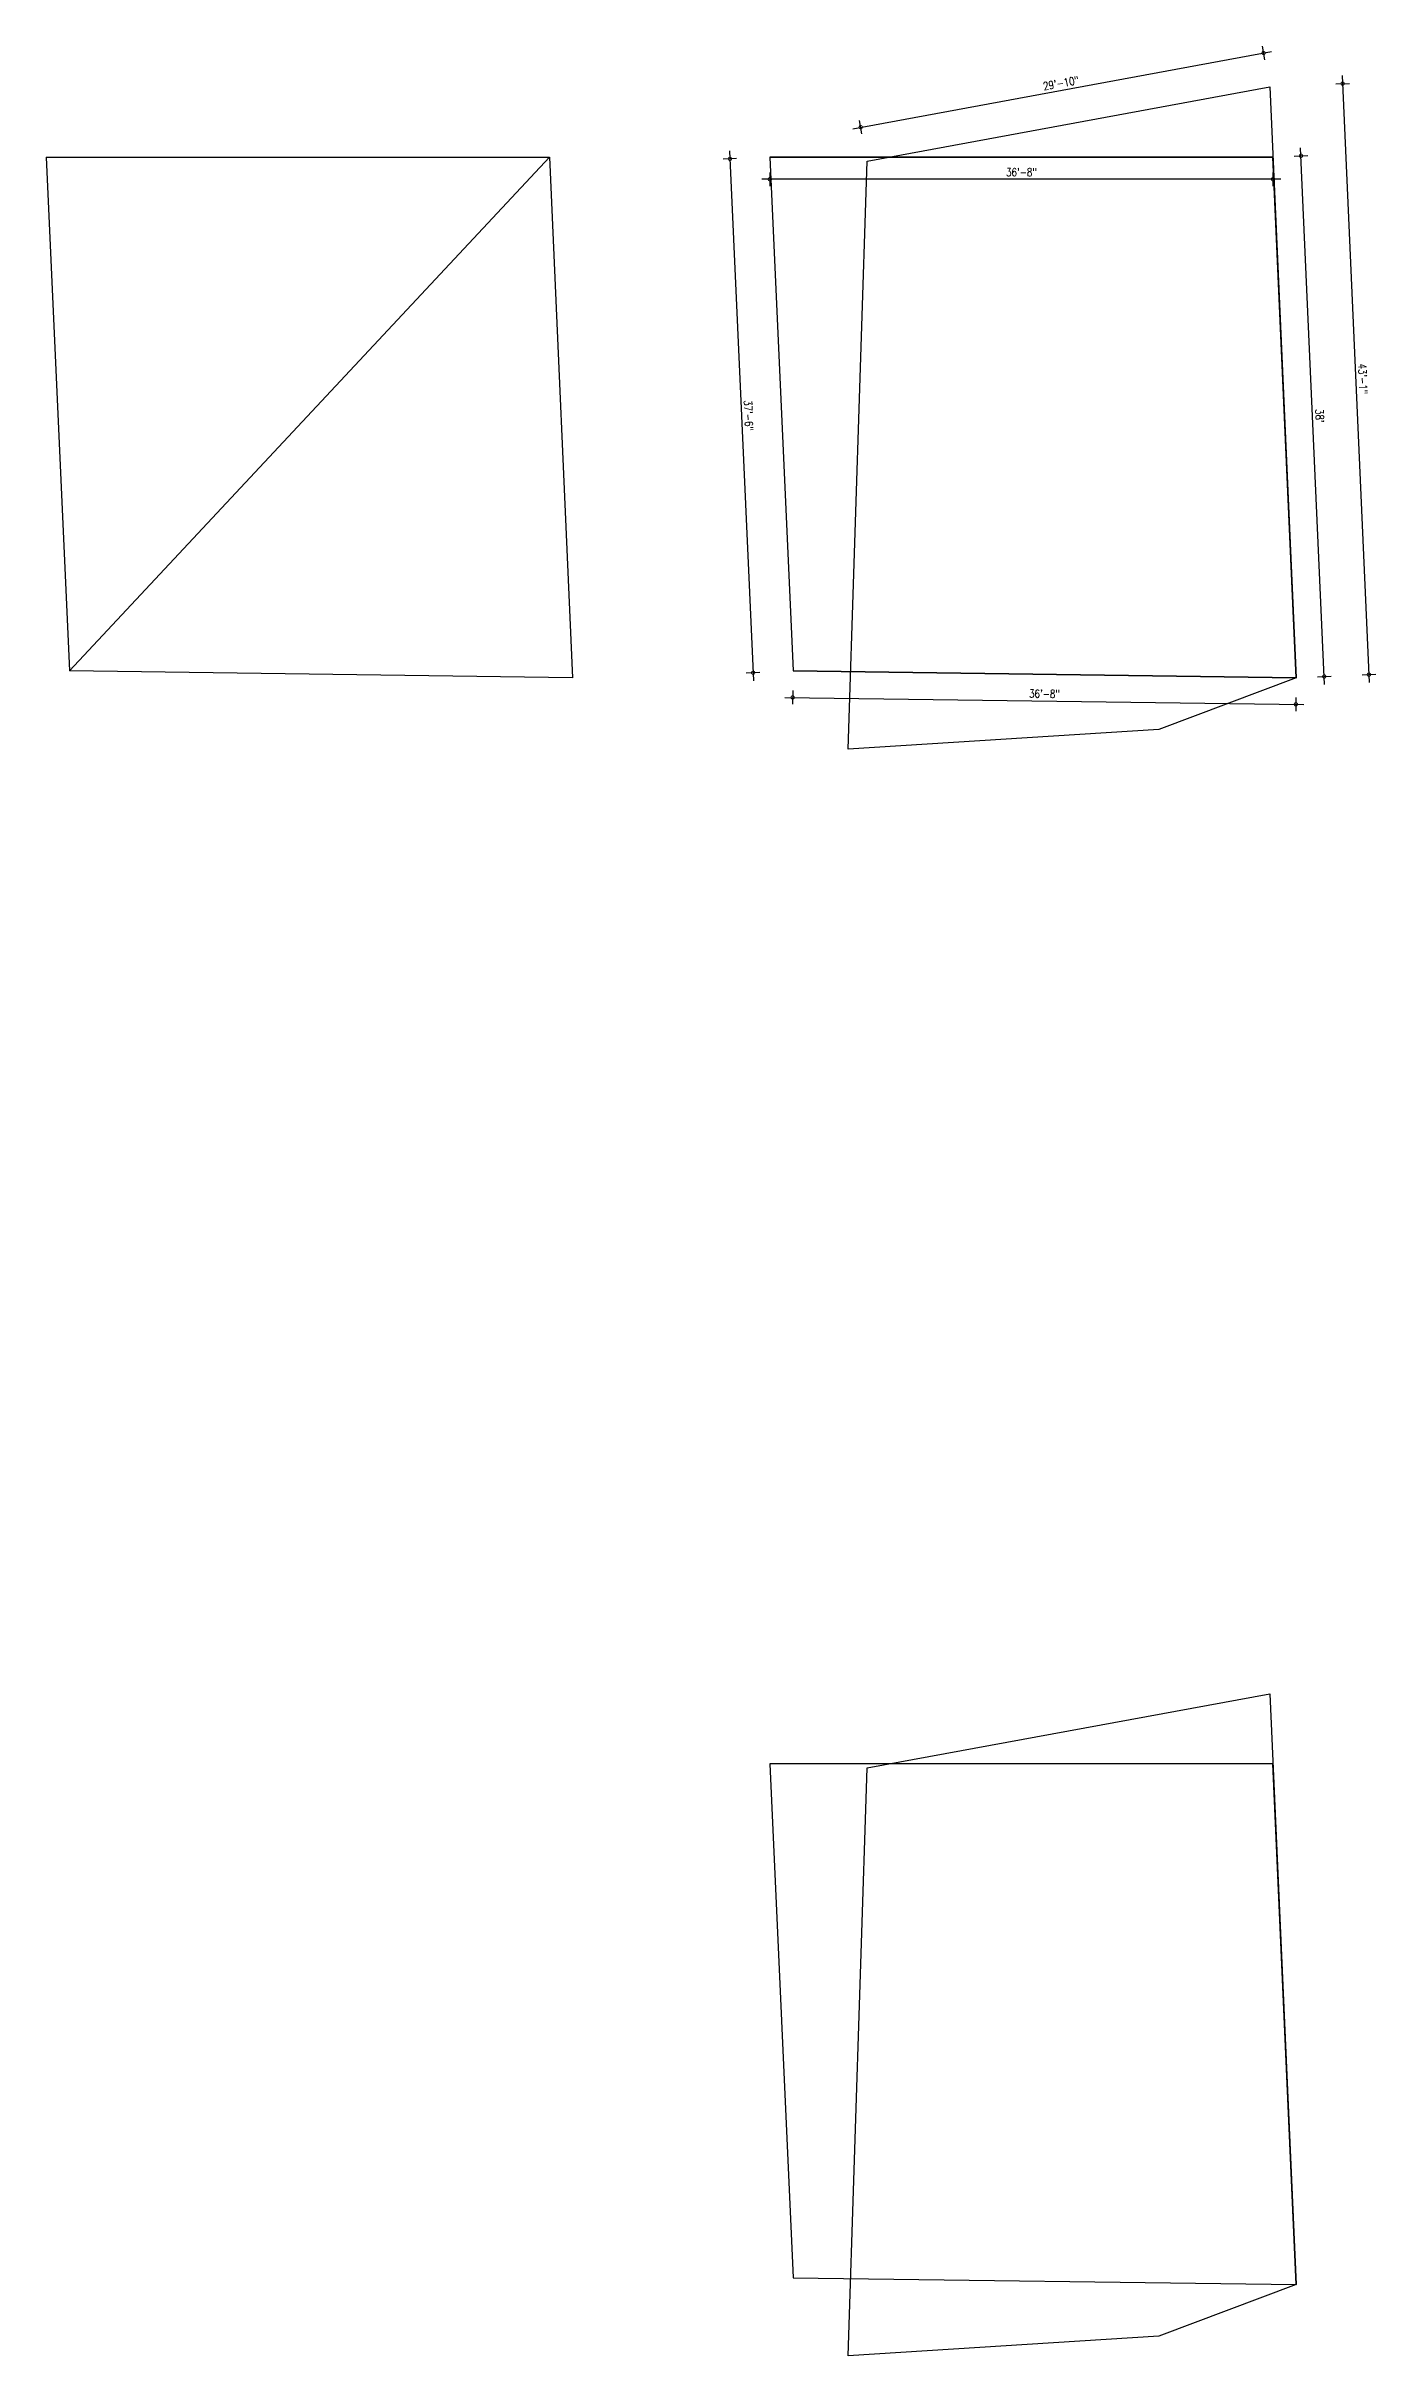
# Model space of a CAD drawing. Header units: inches. Extents: x 0 to 383786, y -45810 to 0.
# Drawn here: x 332575 to 333738, y -42586 to -40566 of the extents above; entities that cross this region are included whole.
import ezdxf

# ---------------------------------------------------------------- set-up
doc = ezdxf.new("R2010")
doc.units = ezdxf.units.IN
doc.header["$LTSCALE"] = 2
doc.header["$MEASUREMENT"] = 0
doc.header["$PDMODE"] = 34
doc.layers.get('0').update_dxf_attribs({"linetype": 'CONTINUOUS'})
doc.layers.get('DEFPOINTS').update_dxf_attribs({"color": 141, "linetype": 'CONTINUOUS'})
doc.styles.add('ROMANS', font='Romans.shx', dxfattribs={"width": 0.8})
doc.dimstyles.new('8 SCALE', dxfattribs={"dimscale": 0, "dimtxt": 7, "dimasz": 6, "dimexe": 6, "dimexo": 2, "dimgap": 2, "dimtad": 1, "dimdec": 0, "dimzin": 0, "dimdsep": 46, "dimlunit": 4, "dimtxsty": 'ROMANS', "dimblk": 'DOTSMALL', "dimcen": 0, "dimdle": 7, "dimclrd": 8, "dimclre": 8, "dimclrt": 3, "dimadec": 0, "dimazin": 0, "dimtfac": 1, "dimtdec": 0, "dimtofl": 0, "dimtmove": 2, "dimatfit": 3, "dimfxl": 6, "dimfxlon": 1, "dimtolj": 1, "dimtzin": 0, "dimarcsym": 0})

# ---------------------------------------------------------------- blocks, each defined once
blk = doc.blocks.new('_DOTSMALL')
at = {"color": 0, "linetype": 'ByBlock', "const_width": 0.5}
blk.add_lwpolyline([(-0.0625, 0, 1), (0.0625, 0, 1)], format="xyb", close=True, dxfattribs=at)
blk = doc.blocks.new('*D431')
at = {"color": 8, "lineweight": -2, "ltscale": 0.5, "transparency": 16777216}
for p, q in [((333178.9, -40664.2), (333167, -40664.7)), ((333172.6, -40657.5), (333193.6, -41121)), ((333199.3, -41113.7), (333187.3, -41114.3))]:
    blk.add_line(p, q, dxfattribs=at)
at = {"layer": 'DEFPOINTS', "color": 0, "ltscale": 0.5, "transparency": 16777216}
for p in [(333207.9, -40662.9), (333193.3, -41114), (333228.2, -41112.4)]:
    blk.add_point(p, dxfattribs=at)
at = {"color": 8, "lineweight": -2, "ltscale": 0.5, "transparency": 16777216, "xscale": 6, "yscale": 6, "zscale": 6}
for p, rotation in [((333173, -40664.5), 92.58714689324901), ((333193.3, -41114), 272.587146893249)]:
    blk.add_blockref('_DOTSMALL', p, dxfattribs=dict(at, rotation=rotation))
at = {"color": 3, "ltscale": 0.5, "transparency": 16777216, "insert": (333189.3, -40889), "char_height": 7, "attachment_point": 5, "rotation": 272.5871, "style": 'ROMANS'}
blk.add_mtext('\\A1;37\'-6"', dxfattribs=at)
blk = doc.blocks.new('*D432')
at = {"color": 8, "lineweight": -2, "ltscale": 0.5, "transparency": 16777216}
for p, q in [((333654.9, -40682.3), (333200.9, -40682.3)), ((333207.9, -40676.3), (333207.9, -40688.3)), ((333647.9, -40676.3), (333647.9, -40688.3))]:
    blk.add_line(p, q, dxfattribs=at)
at = {"layer": 'DEFPOINTS', "color": 0, "ltscale": 0.5, "transparency": 16777216}
for p in [(333207.9, -40662.9), (333647.9, -40662.9), (333207.9, -40682.3)]:
    blk.add_point(p, dxfattribs=at)
at = {"color": 8, "lineweight": -2, "ltscale": 0.5, "transparency": 16777216, "xscale": 6, "yscale": 6, "zscale": 6, "rotation": 180}
blk.add_blockref('_DOTSMALL', (333207.9, -40682.3), dxfattribs=at)
at = {"color": 8, "lineweight": -2, "ltscale": 0.5, "transparency": 16777216, "xscale": 6, "yscale": 6, "zscale": 6}
blk.add_blockref('_DOTSMALL', (333647.9, -40682.3), dxfattribs=at)
at = {"color": 3, "ltscale": 0.5, "transparency": 16777216, "insert": (333427.9, -40676.2), "char_height": 7, "attachment_point": 5, "style": 'ROMANS'}
blk.add_mtext('\\A1;36\'-8"', dxfattribs=at)
blk = doc.blocks.new('*D433')
at = {"color": 8, "lineweight": -2, "ltscale": 0.5, "transparency": 16777216}
for p, q in [((333228, -41129.6), (333227.8, -41141.6)), ((333220.9, -41135.5), (333674.9, -41141.7)), ((333668, -41135.6), (333667.8, -41147.6))]:
    blk.add_line(p, q, dxfattribs=at)
at = {"layer": 'DEFPOINTS', "color": 0, "ltscale": 0.5, "transparency": 16777216}
for p in [(333228.2, -41112.4), (333668.2, -41118.4), (333667.9, -41141.6)]:
    blk.add_point(p, dxfattribs=at)
at = {"color": 8, "lineweight": -2, "ltscale": 0.5, "transparency": 16777216, "xscale": 6, "yscale": 6, "zscale": 6}
for p, rotation in [((333227.9, -41135.6), 179.2176450035741), ((333667.9, -41141.6), 359.2176450035741)]:
    blk.add_blockref('_DOTSMALL', p, dxfattribs=dict(at, rotation=rotation))
at = {"color": 3, "ltscale": 0.5, "transparency": 16777216, "insert": (333448, -41132.4), "char_height": 7, "attachment_point": 5, "rotation": 359.2176, "style": 'ROMANS'}
blk.add_mtext('\\A1;36\'-8"', dxfattribs=at)
blk = doc.blocks.new('*D434')
at = {"color": 8, "lineweight": -2, "ltscale": 0.5, "transparency": 16777216}
for p, q in [((333666.4, -40662.1), (333678.4, -40661.5)), ((333693, -41124.3), (333672.1, -40654.8)), ((333686.7, -41117.6), (333698.7, -41117.1))]:
    blk.add_line(p, q, dxfattribs=at)
at = {"layer": 'DEFPOINTS', "color": 0, "ltscale": 0.5, "transparency": 16777216}
for p in [(333647.9, -40662.9), (333672.4, -40661.8), (333668.2, -41118.4)]:
    blk.add_point(p, dxfattribs=at)
at = {"color": 8, "lineweight": -2, "ltscale": 0.5, "transparency": 16777216, "xscale": 6, "yscale": 6, "zscale": 6}
for p, rotation in [((333672.4, -40661.8), 92.54792377482299), ((333692.7, -41117.3), 272.5479237748229)]:
    blk.add_blockref('_DOTSMALL', p, dxfattribs=dict(at, rotation=rotation))
at = {"color": 3, "ltscale": 0.5, "transparency": 16777216, "insert": (333688.7, -40889.3), "char_height": 7, "attachment_point": 5, "rotation": 272.5479, "style": 'ROMANS'}
blk.add_mtext("\\A1;38'", dxfattribs=at)
blk = doc.blocks.new('*D435')
at = {"color": 8, "lineweight": -2, "ltscale": 0.5, "transparency": 16777216}
for p, q in [((333280.6, -40638.1), (333646.6, -40570.6)), ((333640.8, -40577.8), (333638.6, -40566)), ((333288.5, -40642.7), (333286.4, -40630.9))]:
    blk.add_line(p, q, dxfattribs=at)
at = {"layer": 'DEFPOINTS', "color": 0, "ltscale": 0.5, "transparency": 16777216}
for p in [(333639.7, -40571.9), (333645.2, -40601.5), (333292.9, -40666.5)]:
    blk.add_point(p, dxfattribs=at)
at = {"color": 8, "lineweight": -2, "ltscale": 0.5, "transparency": 16777216, "xscale": 6, "yscale": 6, "zscale": 6}
for p, rotation in [((333639.7, -40571.9), 10.44321205329849), ((333287.4, -40636.8), 190.4432120532985)]:
    blk.add_blockref('_DOTSMALL', p, dxfattribs=dict(at, rotation=rotation))
at = {"color": 3, "ltscale": 0.5, "transparency": 16777216, "insert": (333462.5, -40598.3), "char_height": 7, "attachment_point": 5, "rotation": 10.4432, "style": 'ROMANS'}
blk.add_mtext('\\A1;29\'-10"', dxfattribs=at)
blk = doc.blocks.new('*D436')
at = {"color": 8, "lineweight": -2, "ltscale": 0.5, "transparency": 16777216}
for p, q in [((333702.8, -40599), (333714.8, -40598.5)), ((333708.5, -40591.7), (333732.1, -41122.6)), ((333725.8, -41115.9), (333737.8, -41115.3))]:
    blk.add_line(p, q, dxfattribs=at)
at = {"layer": 'DEFPOINTS', "color": 0, "ltscale": 0.5, "transparency": 16777216}
for p in [(333645.2, -40601.5), (333668.2, -41118.4), (333731.8, -41115.6)]:
    blk.add_point(p, dxfattribs=at)
at = {"color": 8, "lineweight": -2, "ltscale": 0.5, "transparency": 16777216, "xscale": 6, "yscale": 6, "zscale": 6}
for p, rotation in [((333708.8, -40598.7), 92.54792377482612), ((333731.8, -41115.6), 272.5479237748261)]:
    blk.add_blockref('_DOTSMALL', p, dxfattribs=dict(at, rotation=rotation))
at = {"color": 3, "ltscale": 0.5, "transparency": 16777216, "insert": (333726.5, -40856.9), "char_height": 7, "attachment_point": 5, "rotation": 272.5479, "style": 'ROMANS'}
blk.add_mtext('\\A1;43\'-1"', dxfattribs=at)

msp = doc.modelspace()

# ---------------------------------------------------------------- linework, layer by layer
at = {"ltscale": 0.5}
for p, q in [((332575.1, -40662.9), (333015.1, -40662.9)), ((332575.1, -40662.9), (332595.4, -41112.4)), ((332595.4, -41112.4), (333015.1, -40662.9)), ((333015.1, -40662.9), (333035.4, -41118.4)), ((333207.9, -40662.9), (333647.9, -40662.9)), ((333207.9, -40662.9), (333228.2, -41112.4)), ((333647.9, -40662.9), (333668.2, -41118.4)), ((333035.4, -41118.4), (332595.4, -41112.4)), ((333668.2, -41118.4), (333228.2, -41112.4))]:
    msp.add_line(p, q, dxfattribs=at)
at = {"color": 242, "ltscale": 0.5, "true_color": 0xcd2027}
for points in [[(333292.9, -40666.5), (333645.2, -40601.5), (333668.2, -41118.4), (333548.2, -41163.5), (333276.4, -41180.7)], [(333292.9, -42071.9), (333645.2, -42007), (333668.2, -42523.8), (333548.2, -42568.9), (333276.4, -42586.1)]]:
    msp.add_lwpolyline(points, close=True, dxfattribs=at)
at = {"ltscale": 0.5}
for points in [[(333647.9, -40662.9), (333207.9, -40662.9), (333228.2, -41112.4), (333668.2, -41118.4)], [(333647.9, -42068.3), (333207.9, -42068.3), (333228.2, -42517.8), (333668.2, -42523.8)]]:
    msp.add_lwpolyline(points, close=True, dxfattribs=at)

# ---------------------------------------------------------------- dimensions: what is measured, and where the dimension line sits
for p1, p2, distance, picture, middle in [((333292.9, -40666.5), (333645.2, -40601.5), 30.2, '*D435', (333462.5, -40598.3)), ((333645.2, -40601.5), (333668.2, -41118.4), 63.7, '*D436', (333726.5, -40856.9)), ((333207.9, -40662.9), (333228.2, -41112.4), -35, '*D431', (333189.3, -40889)), ((333668.2, -41118.4), (333647.9, -40662.9), -24.5, '*D434', (333688.7, -40889.3)), ((333228.2, -41112.4), (333668.2, -41118.4), -23.1, '*D433', (333448, -41132.4))]:
    dim = msp.add_aligned_dim(p1=p1, p2=p2, distance=distance, dimstyle='8 SCALE', override={"dimscale": 1}, dxfattribs=at)
    dim.commit()
    dim.dimension.update_dxf_attribs({"geometry": picture, "text_midpoint": middle})
dim = msp.add_linear_dim(base=(333207.9, -40682.3), p1=(333647.9, -40662.9), p2=(333207.9, -40662.9), dimstyle='8 SCALE', override={"dimscale": 1}, dxfattribs=at)
dim.commit()
dim.dimension.update_dxf_attribs({"geometry": '*D432', "text_midpoint": (333427.9, -40676.2)})

doc.saveas('drawing.dxf')
